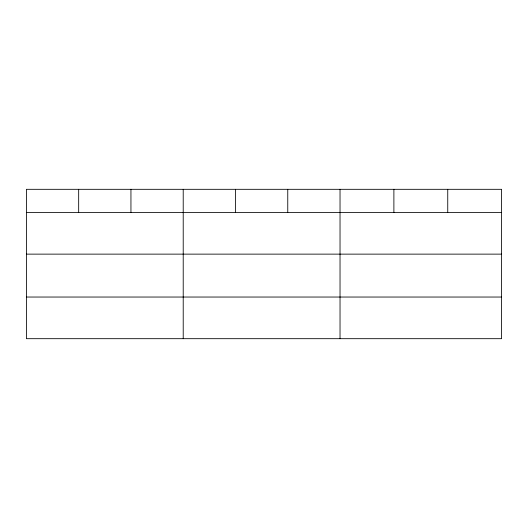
<?xml version="1.0" encoding="UTF-8"?>
<svg xmlns="http://www.w3.org/2000/svg" width="528" height="528" viewBox="0 0 528 528"><rect width="100%" height="100%" fill="white"/><g stroke="black" fill="none" stroke-linecap="round" stroke-linejoin="round"><path stroke-width="0.79" d="M501.6 254.133L501.6 189.314L26.4 189.314L26.4 338.686L501.6 338.686L501.6 254.133L26.4 254.133M26.4 212.487L501.6 212.487M26.4 297.04L501.6 297.04M447.744 189.314L447.744 212.487M393.888 189.314L393.888 212.487M340.032 189.314L340.032 338.686M287.76 189.314L287.76 212.487M235.488 189.314L235.488 212.487M183.216 189.314L183.216 338.686M130.944 189.314L130.944 212.487M78.672 189.314L78.672 212.487"/></g></svg>
